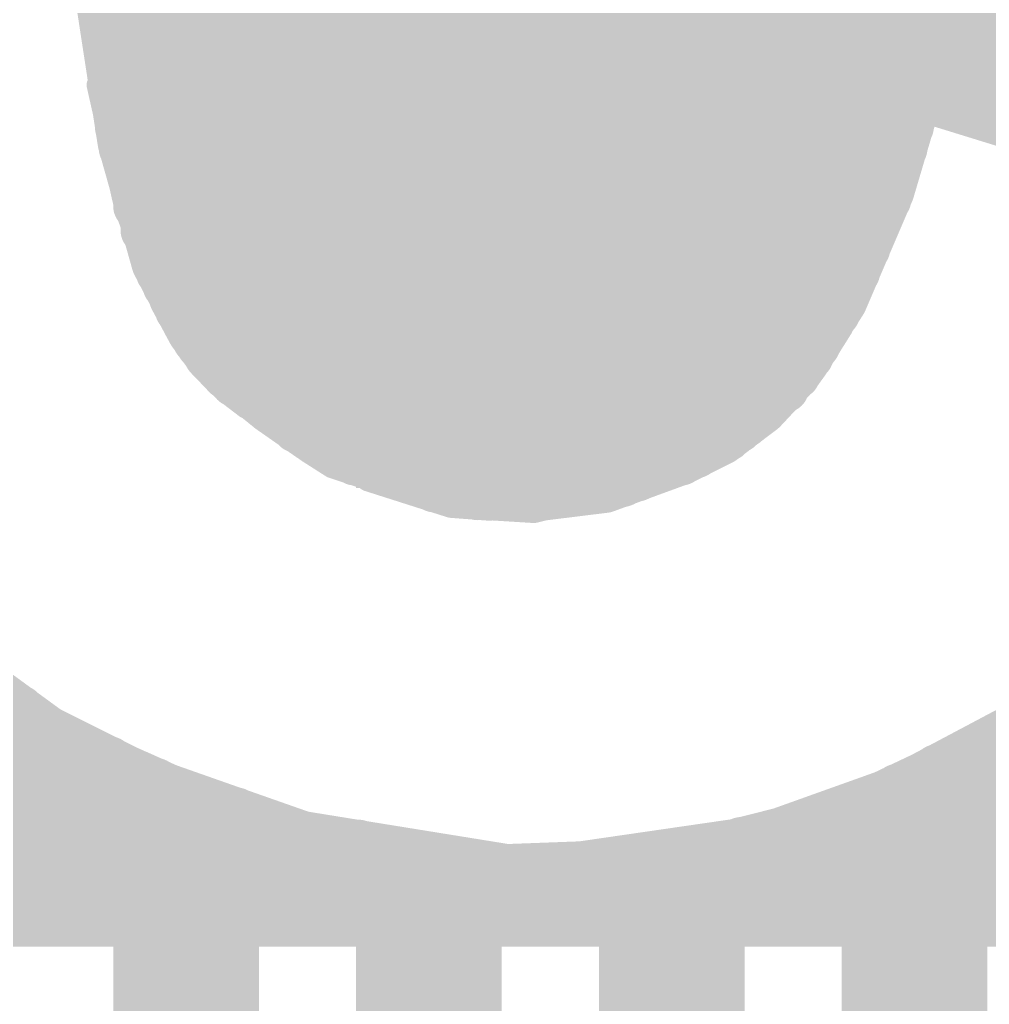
# Model space of a CAD drawing. Header units: millimetres. Extents: x 2260 to 2572, y -21 to 200.
# Drawn here: x 2339.02 to 2340.034, y 67.719 to 68.749 of the extents above; entities that cross this region are included whole.
import ezdxf

# ---------------------------------------------------------------- set-up
doc = ezdxf.new("R2010")
doc.units = ezdxf.units.MM
doc.layers.get('0').update_dxf_attribs({"lineweight": 18})
doc.layers.add('01', color=1, linetype='Continuous', lineweight=18)

# ---------------------------------------------------------------- blocks, each defined once
blk = doc.blocks.new('PAD_R1')
blk.add_lwpolyline([(0.25, 0, 0.5, 0.5, 1), (-0.25, 0, 0.5, 0.5, 1)], format="xyseb", close=True)

msp = doc.modelspace()

# ---------------------------------------------------------------- linework, layer by layer
at = {"layer": '01'}
for points in [[(2339.4228, 68.259, 0.1016, 0.1016, 0), (2339.4228, 69.5341, 0.1016, 0.1016, 0)], [(2339.4736, 68.259, 0.1016, 0.1016, 0), (2339.4736, 69.5341, 0.1016, 0.1016, 0)], [(2339.5117, 68.2376, 0.0254, 0.0254, 0), (2339.5117, 69.5571, 0.0254, 0.0254, 0)], [(2339.6387, 69.5523, 0.0254, 0.0254, 0), (2339.6387, 68.2473, 0.0254, 0.0254, 0)], [(2339.6768, 68.2948, 0.1016, 0.1016, 0), (2339.6768, 69.511, 0.1016, 0.1016, 0)], [(2339.7276, 68.2948, 0.1016, 0.1016, 0), (2339.7276, 69.511, 0.1016, 0.1016, 0)], [(2339.3847, 69.5251, 0.0254, 0.0254, 0), (2339.3847, 68.2683, 0.0254, 0.0254, 0)], [(2339.7657, 68.3012, 0.0254, 0.0254, 0), (2339.7657, 69.5037, 0.0254, 0.0254, 0)], [(2339.2577, 68.3442, 0.0254, 0.0254, 0), (2339.2577, 69.4556, 0.0254, 0.0254, 0)], [(2339.8927, 69.3813, 0.0254, 0.0254, 0), (2339.8927, 68.449, 0.0254, 0.0254, 0)], [(2339.1688, 68.5541, 0.1016, 0.1016, 0), (2339.1688, 69.2481, 0.1016, 0.1016, 0)], [(2339.2196, 68.5541, 0.1016, 0.1016, 0), (2339.2196, 69.2481, 0.1016, 0.1016, 0)], [(2339.9308, 68.6372, 0.1016, 0.1016, 0), (2339.9308, 69.2468, 0.1016, 0.1016, 0)], [(2339.9816, 68.6372, 0.1016, 0.1016, 0), (2339.9816, 69.2468, 0.1016, 0.1016, 0)], [(2339.1307, 69.2457, 0.0254, 0.0254, 0), (2339.1307, 68.5555, 0.0254, 0.0254, 0)], [(2340.0197, 68.6374, 0.0254, 0.0254, 0), (2340.0197, 69.2467, 0.0254, 0.0254, 0)], [(2339.0965, 68.8198, 0.0508, 0.0508, 0), (2339.1239, 68.6411, 0.0508, 0.0508, 0)], [(2339.0838, 68.8188, 0.0254, 0.0254, 0), (2339.1148, 68.6173, 0.0254, 0.0254, 0)], [(2340.6769, 68.7492, 0.0508, 0.0508, 0), (2339.1073, 68.7492, 0.0508, 0.0508, 0)], [(2340.6769, 68.7059, 0.0508, 0.0508, 0), (2339.114, 68.7059, 0.0508, 0.0508, 0)], [(2339.1029, 68.6808, 0.0254, 0.0254, 0), (2339.1315, 68.5538, 0.0254, 0.0254, 0)], [(2340.6896, 68.6808, 0.0254, 0.0254, 0), (2339.1029, 68.6808, 0.0254, 0.0254, 0)], [(2340.6769, 68.6681, 0.0508, 0.0508, 0), (2339.1188, 68.6681, 0.0508, 0.0508, 0)], [(2339.1188, 68.6681, 0.0508, 0.0508, 0), (2339.1245, 68.6428, 0.0508, 0.0508, 0)], [(2340.6769, 68.6681, 0.0508, 0.0508, 0), (2339.1188, 68.6681, 0.0508, 0.0508, 0)], [(2340.6769, 68.6626, 0.0508, 0.0508, 0), (2339.12, 68.6626, 0.0508, 0.0508, 0)], [(2340.6769, 68.6626, 0.0508, 0.0508, 0), (2339.1206, 68.6626, 0.0508, 0.0508, 0)], [(2339.9281, 68.5665, 0.0508, 0.0508, 0), (2339.9604, 68.6685, 0.0508, 0.0508, 0)], [(2339.9306, 68.5697, 0.0508, 0.0508, 0), (2339.96, 68.6691, 0.0508, 0.0508, 0)], [(2339.946, 68.6219, 0.0508, 0.0508, 0), (2339.96, 68.6691, 0.0508, 0.0508, 0)], [(2339.96, 68.6691, 0.0508, 0.0508, 0), (2340.3863, 68.5374, 0.0508, 0.0508, 0)], [(2339.96, 68.6691, 0.0508, 0.0508, 0), (2340.007, 68.6546, 0.0508, 0.0508, 0)], [(2339.9618, 68.6685, 0.0508, 0.0508, 0), (2340.2918, 68.5665, 0.0508, 0.0508, 0)], [(2339.1239, 68.6411, 0.0508, 0.0508, 0), (2339.1272, 68.62, 0.0508, 0.0508, 0)], [(2339.1245, 68.6428, 0.0508, 0.0508, 0), (2339.1416, 68.5665, 0.0508, 0.0508, 0)], [(2339.9374, 68.5538, 0.0254, 0.0254, 0), (2339.9688, 68.6531, 0.0254, 0.0254, 0)], [(2339.9425, 68.5654, 0.0254, 0.0254, 0), (2339.9686, 68.6532, 0.0254, 0.0254, 0)], [(2339.9425, 68.5654, 0.0254, 0.0254, 0), (2339.9686, 68.6532, 0.0254, 0.0254, 0)], [(2339.9686, 68.6532, 0.0254, 0.0254, 0), (2340.3736, 68.528, 0.0254, 0.0254, 0)], [(2339.9686, 68.6532, 0.0254, 0.0254, 0), (2340.0197, 68.6374, 0.0254, 0.0254, 0)], [(2339.9688, 68.6531, 0.0254, 0.0254, 0), (2340.2899, 68.5538, 0.0254, 0.0254, 0)], [(2339.951, 68.6372, 0.0508, 0.0508, 0), (2339.1242, 68.6372, 0.0508, 0.0508, 0)], [(2339.9509, 68.6372, 0.0508, 0.0508, 0), (2339.1253, 68.6372, 0.0508, 0.0508, 0)], [(2339.951, 68.6372, 0.0508, 0.0508, 0), (2339.9054, 68.6372, 0.0508, 0.0508, 0)], [(2339.9054, 68.6372, 0.0508, 0.0508, 0), (2339.9054, 68.561, 0.0508, 0.0508, 0)], [(2339.1272, 68.62, 0.0508, 0.0508, 0), (2339.1419, 68.5679, 0.0508, 0.0508, 0)], [(2339.9306, 68.5697, 0.0508, 0.0508, 0), (2339.946, 68.6219, 0.0508, 0.0508, 0)], [(2339.9443, 68.6146, 0.0508, 0.0508, 0), (2339.1283, 68.6146, 0.0508, 0.0508, 0)], [(2339.9424, 68.6118, 0.0508, 0.0508, 0), (2339.1314, 68.6118, 0.0508, 0.0508, 0)], [(2339.9431, 68.6118, 0.0508, 0.0508, 0), (2339.9054, 68.6118, 0.0508, 0.0508, 0)], [(2339.1148, 68.6173, 0.0254, 0.0254, 0), (2339.1508, 68.4895, 0.0254, 0.0254, 0)], [(2339.9364, 68.5892, 0.0508, 0.0508, 0), (2339.1359, 68.5892, 0.0508, 0.0508, 0)], [(2339.9353, 68.5892, 0.0508, 0.0508, 0), (2339.1365, 68.5892, 0.0508, 0.0508, 0)], [(2339.9355, 68.5864, 0.0508, 0.0508, 0), (2339.1367, 68.5864, 0.0508, 0.0508, 0)], [(2339.9355, 68.5864, 0.0508, 0.0508, 0), (2339.9054, 68.5864, 0.0508, 0.0508, 0)], [(2339.1419, 68.5679, 0.0508, 0.0508, 0), (2339.1626, 68.4942, 0.0508, 0.0508, 0)], [(2339.8985, 68.4948, 0.0508, 0.0508, 0), (2339.9306, 68.5697, 0.0508, 0.0508, 0)], [(2339.905, 68.51, 0.0508, 0.0508, 0), (2339.9306, 68.5697, 0.0508, 0.0508, 0)], [(2339.9281, 68.5665, 0.0508, 0.0508, 0), (2339.1416, 68.5665, 0.0508, 0.0508, 0)], [(2339.1416, 68.5665, 0.0508, 0.0508, 0), (2339.9281, 68.5665, 0.0508, 0.0508, 0)], [(2339.9273, 68.561, 0.0508, 0.0508, 0), (2339.1434, 68.561, 0.0508, 0.0508, 0)], [(2339.9273, 68.561, 0.0508, 0.0508, 0), (2339.9054, 68.561, 0.0508, 0.0508, 0)], [(2339.9054, 68.561, 0.0508, 0.0508, 0), (2339.9054, 68.5099, 0.0508, 0.0508, 0)], [(2339.1434, 68.557, 0.0508, 0.0508, 0), (2339.1811, 68.4575, 0.0508, 0.0508, 0)], [(2339.245, 68.5541, 0.0508, 0.0508, 0), (2339.1434, 68.5541, 0.0508, 0.0508, 0)], [(2339.245, 68.4455, 0.0508, 0.0508, 0), (2339.245, 68.5541, 0.0508, 0.0508, 0)], [(2339.8924, 68.4484, 0.0254, 0.0254, 0), (2339.9425, 68.5654, 0.0254, 0.0254, 0)], [(2339.8927, 68.449, 0.0254, 0.0254, 0), (2339.9425, 68.5654, 0.0254, 0.0254, 0)], [(2339.1307, 68.5555, 0.0254, 0.0254, 0), (2339.1699, 68.4515, 0.0254, 0.0254, 0)], [(2339.1315, 68.5538, 0.0254, 0.0254, 0), (2339.9374, 68.5538, 0.0254, 0.0254, 0)], [(2339.916, 68.5356, 0.0508, 0.0508, 0), (2339.151, 68.5356, 0.0508, 0.0508, 0)], [(2339.245, 68.5287, 0.0508, 0.0508, 0), (2339.1511, 68.5287, 0.0508, 0.0508, 0)], [(2339.916, 68.5356, 0.0508, 0.0508, 0), (2339.9054, 68.5356, 0.0508, 0.0508, 0)], [(2339.9051, 68.5102, 0.0508, 0.0508, 0), (2339.1581, 68.5102, 0.0508, 0.0508, 0)], [(2339.245, 68.4998, 0.0508, 0.0508, 0), (2339.1613, 68.4998, 0.0508, 0.0508, 0)], [(2339.1626, 68.4942, 0.0508, 0.0508, 0), (2339.1835, 68.4541, 0.0508, 0.0508, 0)], [(2339.8812, 68.4544, 0.0508, 0.0508, 0), (2339.8985, 68.4948, 0.0508, 0.0508, 0)], [(2339.1508, 68.4895, 0.0254, 0.0254, 0), (2339.1894, 68.4153, 0.0254, 0.0254, 0)], [(2339.8947, 68.4848, 0.0508, 0.0508, 0), (2339.1671, 68.4848, 0.0508, 0.0508, 0)], [(2339.245, 68.4709, 0.0508, 0.0508, 0), (2339.1742, 68.4709, 0.0508, 0.0508, 0)], [(2339.1811, 68.4575, 0.0508, 0.0508, 0), (2339.2001, 68.4221, 0.0508, 0.0508, 0)], [(2339.1835, 68.4541, 0.0508, 0.0508, 0), (2339.2002, 68.422, 0.0508, 0.0508, 0)], [(2339.8606, 68.4224, 0.0508, 0.0508, 0), (2339.8812, 68.4544, 0.0508, 0.0508, 0)], [(2339.245, 68.4455, 0.0508, 0.0508, 0), (2339.1871, 68.4455, 0.0508, 0.0508, 0)], [(2339.245, 68.4086, 0.0508, 0.0508, 0), (2339.245, 68.4455, 0.0508, 0.0508, 0)], [(2339.1699, 68.4515, 0.0254, 0.0254, 0), (2339.1893, 68.4154, 0.0254, 0.0254, 0)], [(2339.874, 68.4424, 0.0508, 0.0508, 0), (2339.1891, 68.4424, 0.0508, 0.0508, 0)], [(2339.8428, 68.3713, 0.0254, 0.0254, 0), (2339.8924, 68.4484, 0.0254, 0.0254, 0)], [(2339.1831, 68.4268, 0.0254, 0.0254, 0), (2339.1893, 68.4154, 0.0254, 0.0254, 0)], [(2339.8789, 68.4268, 0.0254, 0.0254, 0), (2339.1831, 68.4268, 0.0254, 0.0254, 0)], [(2339.2001, 68.4221, 0.0508, 0.0508, 0), (2339.2203, 68.3942, 0.0508, 0.0508, 0)], [(2339.2002, 68.422, 0.0508, 0.0508, 0), (2339.2203, 68.3942, 0.0508, 0.0508, 0)], [(2339.856, 68.4141, 0.0508, 0.0508, 0), (2339.2054, 68.4141, 0.0508, 0.0508, 0)], [(2339.2056, 68.4145, 0.0508, 0.0508, 0), (2339.2072, 68.4123, 0.0508, 0.0508, 0)], [(2339.8407, 68.3914, 0.0508, 0.0508, 0), (2339.8606, 68.4224, 0.0508, 0.0508, 0)], [(2339.8537, 68.4105, 0.0508, 0.0508, 0), (2339.8562, 68.4145, 0.0508, 0.0508, 0)], [(2339.8646, 68.404, 0.0254, 0.0254, 0), (2339.8789, 68.4268, 0.0254, 0.0254, 0)], [(2339.1893, 68.4154, 0.0254, 0.0254, 0), (2339.2106, 68.3859, 0.0254, 0.0254, 0)], [(2339.1893, 68.4154, 0.0254, 0.0254, 0), (2339.2106, 68.3859, 0.0254, 0.0254, 0)], [(2339.1894, 68.4153, 0.0254, 0.0254, 0), (2339.2106, 68.3859, 0.0254, 0.0254, 0)], [(2339.2072, 68.4123, 0.0508, 0.0508, 0), (2339.2203, 68.3942, 0.0508, 0.0508, 0)], [(2339.8522, 68.4086, 0.0508, 0.0508, 0), (2339.2094, 68.4086, 0.0508, 0.0508, 0)], [(2339.245, 68.4086, 0.0508, 0.0508, 0), (2339.2094, 68.4086, 0.0508, 0.0508, 0)], [(2339.8531, 68.4086, 0.0508, 0.0508, 0), (2339.2094, 68.4086, 0.0508, 0.0508, 0)], [(2339.245, 68.3776, 0.0508, 0.0508, 0), (2339.245, 68.4086, 0.0508, 0.0508, 0)], [(2339.8421, 68.392, 0.0508, 0.0508, 0), (2339.8537, 68.4105, 0.0508, 0.0508, 0)], [(2339.8462, 68.3975, 0.0508, 0.0508, 0), (2339.2174, 68.3975, 0.0508, 0.0508, 0)], [(2339.2203, 68.3942, 0.0508, 0.0508, 0), (2339.2324, 68.382, 0.0508, 0.0508, 0)], [(2339.2203, 68.3942, 0.0508, 0.0508, 0), (2339.2431, 68.3714, 0.0508, 0.0508, 0)], [(2339.2203, 68.3942, 0.0508, 0.0508, 0), (2339.2325, 68.3819, 0.0508, 0.0508, 0)], [(2339.2324, 68.3821, 0.0508, 0.0508, 0), (2339.2826, 68.3416, 0.0508, 0.0508, 0)], [(2339.2325, 68.3819, 0.0508, 0.0508, 0), (2339.2821, 68.3416, 0.0508, 0.0508, 0)], [(2339.8052, 68.3311, 0.0254, 0.0254, 0), (2339.8645, 68.4038, 0.0254, 0.0254, 0)], [(2339.8327, 68.3789, 0.0508, 0.0508, 0), (2339.8421, 68.392, 0.0508, 0.0508, 0)], [(2339.8328, 68.3791, 0.0508, 0.0508, 0), (2339.8407, 68.3914, 0.0508, 0.0508, 0)], [(2339.8645, 68.4038, 0.0254, 0.0254, 0), (2339.8646, 68.404, 0.0254, 0.0254, 0)], [(2339.2106, 68.3859, 0.0254, 0.0254, 0), (2339.2238, 68.3727, 0.0254, 0.0254, 0)], [(2339.2106, 68.3859, 0.0254, 0.0254, 0), (2339.2347, 68.3618, 0.0254, 0.0254, 0)], [(2339.2106, 68.3859, 0.0254, 0.0254, 0), (2339.2238, 68.3727, 0.0254, 0.0254, 0)], [(2339.245, 68.3776, 0.0508, 0.0508, 0), (2339.2362, 68.3776, 0.0508, 0.0508, 0)], [(2339.8322, 68.3776, 0.0508, 0.0508, 0), (2339.2368, 68.3776, 0.0508, 0.0508, 0)], [(2339.8319, 68.3776, 0.0508, 0.0508, 0), (2339.2369, 68.3776, 0.0508, 0.0508, 0)], [(2339.245, 68.3694, 0.0508, 0.0508, 0), (2339.245, 68.3776, 0.0508, 0.0508, 0)], [(2339.7962, 68.3402, 0.0508, 0.0508, 0), (2339.8328, 68.3791, 0.0508, 0.0508, 0)], [(2339.7972, 68.3409, 0.0508, 0.0508, 0), (2339.8327, 68.3789, 0.0508, 0.0508, 0)], [(2339.2431, 68.3714, 0.0508, 0.0508, 0), (2339.245, 68.3699, 0.0508, 0.0508, 0)], [(2339.8203, 68.3634, 0.0508, 0.0508, 0), (2339.2536, 68.3634, 0.0508, 0.0508, 0)], [(2339.8186, 68.3634, 0.0508, 0.0508, 0), (2339.254, 68.3634, 0.0508, 0.0508, 0)], [(2339.2238, 68.3727, 0.0254, 0.0254, 0), (2339.3475, 68.282, 0.0254, 0.0254, 0)], [(2339.2238, 68.3727, 0.0254, 0.0254, 0), (2339.32, 68.2998, 0.0254, 0.0254, 0)], [(2339.7861, 68.3164, 0.0254, 0.0254, 0), (2339.8428, 68.3713, 0.0254, 0.0254, 0)], [(2339.2347, 68.3618, 0.0254, 0.0254, 0), (2339.2577, 68.3442, 0.0254, 0.0254, 0)], [(2339.2821, 68.3416, 0.0508, 0.0508, 0), (2339.3243, 68.3121, 0.0508, 0.0508, 0)], [(2339.2827, 68.3416, 0.0508, 0.0508, 0), (2339.3297, 68.3084, 0.0508, 0.0508, 0)], [(2339.7592, 68.3122, 0.0508, 0.0508, 0), (2339.7972, 68.3409, 0.0508, 0.0508, 0)], [(2339.7548, 68.3089, 0.0508, 0.0508, 0), (2339.7962, 68.3402, 0.0508, 0.0508, 0)], [(2339.7718, 68.3213, 0.0508, 0.0508, 0), (2339.3099, 68.3213, 0.0508, 0.0508, 0)], [(2339.7718, 68.3213, 0.0508, 0.0508, 0), (2339.3101, 68.3213, 0.0508, 0.0508, 0)], [(2339.3237, 68.3125, 0.0508, 0.0508, 0), (2339.7603, 68.3125, 0.0508, 0.0508, 0)], [(2339.7639, 68.2998, 0.0254, 0.0254, 0), (2339.8052, 68.3311, 0.0254, 0.0254, 0)], [(2339.3297, 68.3084, 0.0508, 0.0508, 0), (2339.3529, 68.2936, 0.0508, 0.0508, 0)], [(2339.713, 68.288, 0.0508, 0.0508, 0), (2339.7534, 68.3082, 0.0508, 0.0508, 0)], [(2339.7234, 68.2932, 0.0508, 0.0508, 0), (2339.7548, 68.3089, 0.0508, 0.0508, 0)], [(2339.7181, 68.2763, 0.0254, 0.0254, 0), (2339.7861, 68.3164, 0.0254, 0.0254, 0)], [(2339.3529, 68.2936, 0.0508, 0.0508, 0), (2339.3676, 68.2887, 0.0508, 0.0508, 0)], [(2339.7276, 68.2948, 0.0508, 0.0508, 0), (2339.6514, 68.2948, 0.0508, 0.0508, 0)], [(2339.6514, 68.2948, 0.0508, 0.0508, 0), (2339.6514, 68.2872, 0.0508, 0.0508, 0)], [(2339.713, 68.288, 0.0508, 0.0508, 0), (2339.7234, 68.2932, 0.0508, 0.0508, 0)], [(2339.32, 68.2998, 0.0254, 0.0254, 0), (2339.7639, 68.2998, 0.0254, 0.0254, 0)], [(2339.3676, 68.2887, 0.0508, 0.0508, 0), (2339.4604, 68.2577, 0.0508, 0.0508, 0)], [(2339.7121, 68.2872, 0.0508, 0.0508, 0), (2339.3708, 68.2872, 0.0508, 0.0508, 0)], [(2339.6323, 68.2585, 0.0508, 0.0508, 0), (2339.713, 68.288, 0.0508, 0.0508, 0)], [(2339.651, 68.2653, 0.0508, 0.0508, 0), (2339.713, 68.288, 0.0508, 0.0508, 0)], [(2339.7121, 68.2872, 0.0508, 0.0508, 0), (2339.6514, 68.2872, 0.0508, 0.0508, 0)], [(2339.6514, 68.2872, 0.0508, 0.0508, 0), (2339.6514, 68.265, 0.0508, 0.0508, 0)], [(2339.7181, 68.2763, 0.0254, 0.0254, 0), (2339.7616, 68.2981, 0.0254, 0.0254, 0)], [(2339.7616, 68.2981, 0.0254, 0.0254, 0), (2339.7657, 68.3012, 0.0254, 0.0254, 0)], [(2339.3475, 68.282, 0.0254, 0.0254, 0), (2339.4715, 68.2406, 0.0254, 0.0254, 0)], [(2339.3974, 68.2776, 0.0508, 0.0508, 0), (2339.474, 68.2532, 0.0508, 0.0508, 0)], [(2339.6662, 68.2705, 0.0508, 0.0508, 0), (2339.421, 68.2705, 0.0508, 0.0508, 0)], [(2339.6502, 68.2646, 0.0508, 0.0508, 0), (2339.4385, 68.2646, 0.0508, 0.0508, 0)], [(2339.499, 68.259, 0.0508, 0.0508, 0), (2339.4542, 68.259, 0.0508, 0.0508, 0)], [(2339.499, 68.2509, 0.0508, 0.0508, 0), (2339.499, 68.259, 0.0508, 0.0508, 0)], [(2339.5901, 68.2533, 0.0508, 0.0508, 0), (2339.6323, 68.2585, 0.0508, 0.0508, 0)], [(2339.6353, 68.2461, 0.0254, 0.0254, 0), (2339.7181, 68.2763, 0.0254, 0.0254, 0)], [(2339.6387, 68.2473, 0.0254, 0.0254, 0), (2339.7181, 68.2763, 0.0254, 0.0254, 0)], [(2339.3847, 68.2683, 0.0254, 0.0254, 0), (2339.4715, 68.2406, 0.0254, 0.0254, 0)], [(2339.4604, 68.2577, 0.0508, 0.0508, 0), (2339.474, 68.2532, 0.0508, 0.0508, 0)], [(2339.474, 68.2532, 0.0508, 0.0508, 0), (2339.5158, 68.2506, 0.0508, 0.0508, 0)], [(2339.474, 68.2532, 0.0508, 0.0508, 0), (2339.499, 68.2513, 0.0508, 0.0508, 0)], [(2339.5158, 68.2506, 0.0508, 0.0508, 0), (2339.557, 68.248, 0.0508, 0.0508, 0)], [(2339.557, 68.248, 0.0508, 0.0508, 0), (2339.5661, 68.2503, 0.0508, 0.0508, 0)], [(2339.5661, 68.2503, 0.0508, 0.0508, 0), (2339.5901, 68.2533, 0.0508, 0.0508, 0)], [(2339.4715, 68.2406, 0.0254, 0.0254, 0), (2339.5581, 68.2352, 0.0254, 0.0254, 0)], [(2339.4715, 68.2406, 0.0254, 0.0254, 0), (2339.5117, 68.2376, 0.0254, 0.0254, 0)], [(2339.5684, 68.2378, 0.0254, 0.0254, 0), (2339.6353, 68.2461, 0.0254, 0.0254, 0)], [(2339.5581, 68.2352, 0.0254, 0.0254, 0), (2339.5684, 68.2378, 0.0254, 0.0254, 0)], [(2339.0494, 68.0059, 0.0508, 0.0508, 0), (2338.9417, 68.0845, 0.0508, 0.0508, 0)], [(2339.0561, 68.0167, 0.0254, 0.0254, 0), (2338.95, 68.0942, 0.0254, 0.0254, 0)], [(2339.0159, 68.0458, 0.0254, 0.0254, 0), (2338.95, 68.0942, 0.0254, 0.0254, 0)], [(2338.463, 68.0458, 0.0254, 0.0254, 0), (2339.0159, 68.0458, 0.0254, 0.0254, 0)], [(2339.0203, 68.0276, 0.0508, 0.0508, 0), (2338.4757, 68.0276, 0.0508, 0.0508, 0)], [(2340.0788, 68.0179, 0.0508, 0.0508, 0), (2339.9381, 67.9432, 0.0508, 0.0508, 0)], [(2340.0717, 68.0285, 0.0254, 0.0254, 0), (2339.9321, 67.9544, 0.0254, 0.0254, 0)], [(2339.0567, 68.0022, 0.0508, 0.0508, 0), (2338.4757, 68.0022, 0.0508, 0.0508, 0)], [(2339.16, 67.9506, 0.0508, 0.0508, 0), (2339.0494, 68.0059, 0.0508, 0.0508, 0)], [(2339.1649, 67.9623, 0.0254, 0.0254, 0), (2339.0561, 68.0167, 0.0254, 0.0254, 0)], [(2339.0623, 67.9994, 0.0508, 0.0508, 0), (2338.4757, 67.9994, 0.0508, 0.0508, 0)], [(2340.6769, 67.9911, 0.0508, 0.0508, 0), (2340.0282, 67.9911, 0.0508, 0.0508, 0)], [(2340.0197, 67.9975, 0.0254, 0.0254, 0), (2339.8927, 67.9372, 0.0254, 0.0254, 0)], [(2340.0197, 65.7287, 0.0254, 0.0254, 0), (2340.0197, 67.9975, 0.0254, 0.0254, 0)], [(2339.114, 67.974, 0.0508, 0.0508, 0), (2338.4757, 67.974, 0.0508, 0.0508, 0)], [(2340.007, 67.9774, 0.0508, 0.0508, 0), (2339.9054, 67.9292, 0.0508, 0.0508, 0)], [(2339.9308, 65.7287, 0.1016, 0.1016, 0), (2339.9308, 67.9452, 0.1016, 0.1016, 0)], [(2339.9816, 65.7287, 0.1016, 0.1016, 0), (2339.9816, 67.9452, 0.1016, 0.1016, 0)], [(2340.007, 67.9706, 0.0508, 0.0508, 0), (2339.9927, 67.9706, 0.0508, 0.0508, 0)], [(2340.007, 67.9452, 0.0508, 0.0508, 0), (2340.007, 67.9774, 0.0508, 0.0508, 0)], [(2339.1307, 67.979, 0.0254, 0.0254, 0), (2339.1307, 65.7287, 0.0254, 0.0254, 0)], [(2339.2189, 67.9396, 0.0254, 0.0254, 0), (2339.1307, 67.979, 0.0254, 0.0254, 0)], [(2339.1688, 65.7287, 0.1016, 0.1016, 0), (2339.1688, 67.9357, 0.1016, 0.1016, 0)], [(2339.2196, 65.7287, 0.1016, 0.1016, 0), (2339.2196, 67.9357, 0.1016, 0.1016, 0)], [(2340.6769, 67.9657, 0.0508, 0.0508, 0), (2339.9796, 67.9657, 0.0508, 0.0508, 0)], [(2339.2142, 67.9277, 0.0508, 0.0508, 0), (2339.1434, 67.9595, 0.0508, 0.0508, 0)], [(2339.1434, 67.9595, 0.0508, 0.0508, 0), (2339.1434, 67.9514, 0.0508, 0.0508, 0)], [(2339.1623, 67.9514, 0.0508, 0.0508, 0), (2339.1434, 67.9514, 0.0508, 0.0508, 0)], [(2339.1434, 67.9514, 0.0508, 0.0508, 0), (2339.1434, 67.9357, 0.0508, 0.0508, 0)], [(2339.316, 67.8957, 0.0508, 0.0508, 0), (2339.16, 67.9506, 0.0508, 0.0508, 0)], [(2339.3191, 67.9081, 0.0254, 0.0254, 0), (2339.1649, 67.9623, 0.0254, 0.0254, 0)], [(2339.1655, 67.9486, 0.0508, 0.0508, 0), (2338.4757, 67.9486, 0.0508, 0.0508, 0)], [(2339.1735, 67.9458, 0.0508, 0.0508, 0), (2338.4757, 67.9458, 0.0508, 0.0508, 0)], [(2339.9381, 67.9431, 0.0508, 0.0508, 0), (2339.8134, 67.8985, 0.0508, 0.0508, 0)], [(2339.9321, 67.9544, 0.0254, 0.0254, 0), (2339.8106, 67.9109, 0.0254, 0.0254, 0)], [(2340.007, 67.9452, 0.0508, 0.0508, 0), (2339.9383, 67.9452, 0.0508, 0.0508, 0)], [(2339.1974, 67.9357, 0.0508, 0.0508, 0), (2339.1434, 67.9357, 0.0508, 0.0508, 0)], [(2339.2469, 67.9204, 0.0508, 0.0508, 0), (2338.4757, 67.9204, 0.0508, 0.0508, 0)], [(2339.245, 67.9174, 0.0508, 0.0508, 0), (2339.2142, 67.9277, 0.0508, 0.0508, 0)], [(2339.2577, 67.9266, 0.0254, 0.0254, 0), (2339.2189, 67.9396, 0.0254, 0.0254, 0)], [(2340.6769, 67.9204, 0.0508, 0.0508, 0), (2339.8862, 67.9204, 0.0508, 0.0508, 0)], [(2340.6769, 67.9232, 0.0508, 0.0508, 0), (2339.8933, 67.9232, 0.0508, 0.0508, 0)], [(2339.8927, 67.9372, 0.0254, 0.0254, 0), (2339.8927, 65.7287, 0.0254, 0.0254, 0)], [(2339.2577, 65.7287, 0.0254, 0.0254, 0), (2339.2577, 67.9266, 0.0254, 0.0254, 0)], [(2339.4228, 65.7287, 0.1016, 0.1016, 0), (2339.4228, 67.8876, 0.1016, 0.1016, 0)], [(2339.4736, 65.7287, 0.1016, 0.1016, 0), (2339.4736, 67.8876, 0.1016, 0.1016, 0)], [(2339.6768, 65.7287, 0.1016, 0.1016, 0), (2339.6768, 67.8904, 0.1016, 0.1016, 0)], [(2339.7276, 65.7287, 0.1016, 0.1016, 0), (2339.7276, 67.8904, 0.1016, 0.1016, 0)], [(2340.6787, 67.9121, 0.0508, 0.0508, 0), (2339.8623, 67.9121, 0.0508, 0.0508, 0)], [(2339.2823, 67.9188, 0.0254, 0.0254, 0), (2338.463, 67.9188, 0.0254, 0.0254, 0)], [(2339.2805, 67.9061, 0.0508, 0.0508, 0), (2338.4757, 67.9061, 0.0508, 0.0508, 0)], [(2339.3167, 67.8956, 0.0508, 0.0508, 0), (2339.2805, 67.9061, 0.0508, 0.0508, 0)], [(2339.3195, 67.908, 0.0254, 0.0254, 0), (2339.2823, 67.9188, 0.0254, 0.0254, 0)], [(2339.8106, 67.9109, 0.0254, 0.0254, 0), (2339.7657, 67.8998, 0.0254, 0.0254, 0)], [(2339.8408, 67.9188, 0.0254, 0.0254, 0), (2339.7658, 67.8998, 0.0254, 0.0254, 0)], [(2339.8424, 67.9061, 0.0508, 0.0508, 0), (2339.8017, 67.8958, 0.0508, 0.0508, 0)], [(2339.8134, 67.8985, 0.0508, 0.0508, 0), (2339.8025, 67.8958, 0.0508, 0.0508, 0)], [(2340.6769, 67.9061, 0.0508, 0.0508, 0), (2339.8424, 67.9061, 0.0508, 0.0508, 0)], [(2340.6896, 67.9188, 0.0254, 0.0254, 0), (2339.8408, 67.9188, 0.0254, 0.0254, 0)], [(2339.5295, 67.8612, 0.0508, 0.0508, 0), (2339.316, 67.8957, 0.0508, 0.0508, 0)], [(2339.5295, 67.8612, 0.0508, 0.0508, 0), (2339.3167, 67.8956, 0.0508, 0.0508, 0)], [(2339.5303, 67.8739, 0.0254, 0.0254, 0), (2339.3191, 67.9081, 0.0254, 0.0254, 0)], [(2339.5303, 67.8739, 0.0254, 0.0254, 0), (2339.3195, 67.908, 0.0254, 0.0254, 0)], [(2339.7691, 67.8875, 0.0508, 0.0508, 0), (2339.6079, 67.8641, 0.0508, 0.0508, 0)], [(2339.769, 67.8875, 0.0508, 0.0508, 0), (2339.6079, 67.8641, 0.0508, 0.0508, 0)], [(2339.8025, 67.8958, 0.0508, 0.0508, 0), (2339.769, 67.8875, 0.0508, 0.0508, 0)], [(2339.8017, 67.8958, 0.0508, 0.0508, 0), (2339.7691, 67.8875, 0.0508, 0.0508, 0)], [(2350.5122, 67.8895, 0.0508, 0.0508, 0), (2339.775, 67.8895, 0.0508, 0.0508, 0)], [(2342.3982, 67.8895, 0.0508, 0.0508, 0), (2339.7752, 67.8895, 0.0508, 0.0508, 0)], [(2339.3745, 67.8867, 0.0508, 0.0508, 0), (2325.3859, 67.8867, 0.0508, 0.0508, 0)], [(2339.3745, 67.8867, 0.0508, 0.0508, 0), (2336.9317, 67.8867, 0.0508, 0.0508, 0)], [(2339.3847, 67.8934, 0.0254, 0.0254, 0), (2339.3847, 65.7287, 0.0254, 0.0254, 0)], [(2339.4107, 67.8881, 0.0254, 0.0254, 0), (2339.3847, 67.8934, 0.0254, 0.0254, 0)], [(2339.4087, 67.8755, 0.0508, 0.0508, 0), (2339.3974, 67.8778, 0.0508, 0.0508, 0)], [(2339.7658, 67.8998, 0.0254, 0.0254, 0), (2339.6076, 67.8768, 0.0254, 0.0254, 0)], [(2339.7657, 67.8998, 0.0254, 0.0254, 0), (2339.6076, 67.8768, 0.0254, 0.0254, 0)], [(2339.7657, 67.8989, 0.0254, 0.0254, 0), (2339.6387, 67.8782, 0.0254, 0.0254, 0)], [(2339.753, 67.8823, 0.0508, 0.0508, 0), (2339.6514, 67.8662, 0.0508, 0.0508, 0)], [(2350.5146, 67.8867, 0.0508, 0.0508, 0), (2339.7645, 67.8867, 0.0508, 0.0508, 0)], [(2342.3982, 67.8867, 0.0508, 0.0508, 0), (2339.7645, 67.8867, 0.0508, 0.0508, 0)], [(2339.7657, 65.7287, 0.0254, 0.0254, 0), (2339.7657, 67.8989, 0.0254, 0.0254, 0)], [(2339.499, 67.865, 0.0508, 0.0508, 0), (2339.4087, 67.8755, 0.0508, 0.0508, 0)], [(2339.5117, 67.8763, 0.0254, 0.0254, 0), (2339.4107, 67.8881, 0.0254, 0.0254, 0)], [(2342.4236, 67.8613, 0.0508, 0.0508, 0), (2336.9063, 67.8613, 0.0508, 0.0508, 0)], [(2339.5117, 65.7287, 0.0254, 0.0254, 0), (2339.5117, 67.8763, 0.0254, 0.0254, 0)], [(2339.6079, 67.8641, 0.0508, 0.0508, 0), (2339.5295, 67.8612, 0.0508, 0.0508, 0)], [(2339.6079, 67.8641, 0.0508, 0.0508, 0), (2339.5295, 67.8612, 0.0508, 0.0508, 0)], [(2339.6076, 67.8768, 0.0254, 0.0254, 0), (2339.5303, 67.8739, 0.0254, 0.0254, 0)], [(2339.6076, 67.8768, 0.0254, 0.0254, 0), (2339.5303, 67.8739, 0.0254, 0.0254, 0)], [(2339.6387, 67.8782, 0.0254, 0.0254, 0), (2339.6387, 65.7287, 0.0254, 0.0254, 0)], [(2350.5249, 67.8553, 0.0508, 0.0508, 0), (2325.3756, 67.8553, 0.0508, 0.0508, 0)], [(2350.5181, 67.8299, 0.0508, 0.0508, 0), (2325.3824, 67.8299, 0.0508, 0.0508, 0)], [(2342.4236, 67.8289, 0.0508, 0.0508, 0), (2336.9063, 67.8289, 0.0508, 0.0508, 0)], [(2350.4741, 67.8045, 0.0508, 0.0508, 0), (2325.4264, 67.8045, 0.0508, 0.0508, 0)], [(2325.4264, 67.8045, 0.0508, 0.0508, 0), (2350.4741, 67.8045, 0.0508, 0.0508, 0)], [(2336.919, 67.8162, 0.0254, 0.0254, 0), (2342.4109, 67.8162, 0.0254, 0.0254, 0)], [(2325.4264, 67.7918, 0.0254, 0.0254, 0), (2350.4741, 67.7918, 0.0254, 0.0254, 0)]]:
    msp.add_lwpolyline(points, format="xyseb", dxfattribs=at)

# ---------------------------------------------------------------- block references
for p, xscale, yscale in [((2339.1073, 68.7492), -0.0508, 0.0508), ((2339.114, 68.7059), -0.0508, 0.0508), ((2339.1029, 68.6808), -0.0254, 0.0254), ((2339.1029, 68.6808), -0.0254, 0.0254), ((2339.1188, 68.6681), -0.0508, 0.0508), ((2339.1188, 68.6681), -0.0508, 0.0508), ((2339.1188, 68.6681), -0.0508, 0.0508), ((2339.12, 68.6626), -0.0508, 0.0508), ((2339.1206, 68.6626), -0.0508, 0.0508), ((2339.96, 68.6691), -0.0508, 0.0508), ((2339.96, 68.6691), -0.0508, 0.0508), ((2339.96, 68.6691), -0.0508, 0.0508), ((2339.96, 68.6691), -0.0508, 0.0508), ((2339.9604, 68.6685), -0.0508, 0.0508), ((2339.9618, 68.6685), -0.0508, 0.0508), ((2340.007, 68.6546), -0.0508, 0.0508), ((2339.1239, 68.6411), -0.0508, 0.0508), ((2339.1239, 68.6411), -0.0508, 0.0508), ((2339.1245, 68.6428), -0.0508, 0.0508), ((2339.1245, 68.6428), -0.0508, 0.0508), ((2339.9686, 68.6532), -0.0254, 0.0254), ((2339.9686, 68.6532), -0.0254, 0.0254), ((2339.9686, 68.6532), -0.0254, 0.0254), ((2339.9686, 68.6532), -0.0254, 0.0254), ((2339.9688, 68.6531), -0.0254, 0.0254), ((2339.9688, 68.6531), -0.0254, 0.0254), ((2339.1242, 68.6372), -0.0508, 0.0508), ((2339.1253, 68.6372), -0.0508, 0.0508), ((2339.9054, 68.6372), -0.0508, 0.0508), ((2339.9054, 68.6372), -0.0508, 0.0508), ((2339.9509, 68.6372), -0.0508, 0.0508), ((2339.951, 68.6372), -0.0508, 0.0508), ((2339.951, 68.6372), -0.0508, 0.0508), ((2339.1272, 68.62), -0.0508, 0.0508), ((2339.1272, 68.62), -0.0508, 0.0508), ((2339.946, 68.6219), -0.0508, 0.0508), ((2339.946, 68.6219), -0.0508, 0.0508), ((2340.0197, 68.6374), -0.0254, 0.0254), ((2340.0197, 68.6374), -0.0254, 0.0254), ((2339.1283, 68.6146), -0.0508, 0.0508), ((2339.1314, 68.6118), -0.0508, 0.0508), ((2339.9054, 68.6118), -0.0508, 0.0508), ((2339.9424, 68.6118), -0.0508, 0.0508), ((2339.9431, 68.6118), -0.0508, 0.0508), ((2339.9443, 68.6146), -0.0508, 0.0508), ((2339.1148, 68.6173), -0.0254, 0.0254), ((2339.1148, 68.6173), -0.0254, 0.0254), ((2339.1359, 68.5892), -0.0508, 0.0508), ((2339.1365, 68.5892), -0.0508, 0.0508), ((2339.9353, 68.5892), -0.0508, 0.0508), ((2339.9364, 68.5892), -0.0508, 0.0508), ((2339.1367, 68.5864), -0.0508, 0.0508), ((2339.9054, 68.5864), -0.0508, 0.0508), ((2339.9355, 68.5864), -0.0508, 0.0508), ((2339.9355, 68.5864), -0.0508, 0.0508), ((2339.1419, 68.5679), -0.0508, 0.0508), ((2339.1419, 68.5679), -0.0508, 0.0508), ((2339.9306, 68.5697), -0.0508, 0.0508), ((2339.9306, 68.5697), -0.0508, 0.0508), ((2339.9306, 68.5697), -0.0508, 0.0508), ((2339.9306, 68.5697), -0.0508, 0.0508), ((2339.1416, 68.5665), -0.0508, 0.0508), ((2339.1416, 68.5665), -0.0508, 0.0508), ((2339.1416, 68.5665), -0.0508, 0.0508), ((2339.1434, 68.561), -0.0508, 0.0508), ((2339.9054, 68.561), -0.0508, 0.0508), ((2339.9054, 68.561), -0.0508, 0.0508), ((2339.9054, 68.561), -0.0508, 0.0508), ((2339.9273, 68.561), -0.0508, 0.0508), ((2339.9273, 68.561), -0.0508, 0.0508), ((2339.9281, 68.5665), -0.0508, 0.0508), ((2339.9281, 68.5665), -0.0508, 0.0508), ((2339.9281, 68.5665), -0.0508, 0.0508), ((2339.1434, 68.557), -0.0508, 0.0508), ((2339.1434, 68.5541), -0.0508, 0.0508), ((2339.245, 68.5541), -0.0508, 0.0508), ((2339.245, 68.5541), -0.0508, 0.0508), ((2339.9425, 68.5654), -0.0254, 0.0254), ((2339.9425, 68.5654), -0.0254, 0.0254), ((2339.9425, 68.5654), -0.0254, 0.0254), ((2339.9425, 68.5654), -0.0254, 0.0254), ((2339.1307, 68.5555), -0.0254, 0.0254), ((2339.1307, 68.5555), -0.0254, 0.0254), ((2339.1315, 68.5538), -0.0254, 0.0254), ((2339.1315, 68.5538), -0.0254, 0.0254), ((2339.9374, 68.5538), -0.0254, 0.0254), ((2339.9374, 68.5538), -0.0254, 0.0254), ((2339.151, 68.5356), -0.0508, 0.0508), ((2339.1511, 68.5287), -0.0508, 0.0508), ((2339.245, 68.5287), -0.0508, 0.0508), ((2339.9054, 68.5356), -0.0508, 0.0508), ((2339.916, 68.5356), -0.0508, 0.0508), ((2339.916, 68.5356), -0.0508, 0.0508), ((2339.1581, 68.5102), -0.0508, 0.0508), ((2339.905, 68.51), -0.0508, 0.0508), ((2339.9051, 68.5102), -0.0508, 0.0508), ((2339.9054, 68.5099), -0.0508, 0.0508), ((2339.1613, 68.4998), -0.0508, 0.0508), ((2339.245, 68.4998), -0.0508, 0.0508), ((2339.1626, 68.4942), -0.0508, 0.0508), ((2339.1626, 68.4942), -0.0508, 0.0508), ((2339.8985, 68.4948), -0.0508, 0.0508), ((2339.8985, 68.4948), -0.0508, 0.0508), ((2339.1508, 68.4895), -0.0254, 0.0254), ((2339.1508, 68.4895), -0.0254, 0.0254), ((2339.1671, 68.4848), -0.0508, 0.0508), ((2339.8947, 68.4848), -0.0508, 0.0508), ((2339.1742, 68.4709), -0.0508, 0.0508), ((2339.245, 68.4709), -0.0508, 0.0508), ((2339.1811, 68.4575), -0.0508, 0.0508), ((2339.1811, 68.4575), -0.0508, 0.0508), ((2339.1835, 68.4541), -0.0508, 0.0508), ((2339.1835, 68.4541), -0.0508, 0.0508), ((2339.8812, 68.4544), -0.0508, 0.0508), ((2339.8812, 68.4544), -0.0508, 0.0508), ((2339.1871, 68.4455), -0.0508, 0.0508), ((2339.245, 68.4455), -0.0508, 0.0508), ((2339.245, 68.4455), -0.0508, 0.0508), ((2339.245, 68.4455), -0.0508, 0.0508), ((2339.1699, 68.4515), -0.0254, 0.0254), ((2339.1699, 68.4515), -0.0254, 0.0254), ((2339.1891, 68.4424), -0.0508, 0.0508), ((2339.874, 68.4424), -0.0508, 0.0508), ((2339.8924, 68.4484), -0.0254, 0.0254), ((2339.8924, 68.4484), -0.0254, 0.0254), ((2339.8927, 68.449), -0.0254, 0.0254), ((2339.8927, 68.449), -0.0254, 0.0254), ((2339.1831, 68.4268), -0.0254, 0.0254), ((2339.1831, 68.4268), -0.0254, 0.0254), ((2339.2001, 68.4221), -0.0508, 0.0508), ((2339.2001, 68.4221), -0.0508, 0.0508), ((2339.2002, 68.422), -0.0508, 0.0508), ((2339.2002, 68.422), -0.0508, 0.0508), ((2339.2054, 68.4141), -0.0508, 0.0508), ((2339.2056, 68.4145), -0.0508, 0.0508), ((2339.856, 68.4141), -0.0508, 0.0508), ((2339.8562, 68.4145), -0.0508, 0.0508), ((2339.8606, 68.4224), -0.0508, 0.0508), ((2339.8606, 68.4224), -0.0508, 0.0508), ((2339.8789, 68.4268), -0.0254, 0.0254), ((2339.8789, 68.4268), -0.0254, 0.0254), ((2339.1893, 68.4154), -0.0254, 0.0254), ((2339.1893, 68.4154), -0.0254, 0.0254), ((2339.1893, 68.4154), -0.0254, 0.0254), ((2339.1893, 68.4154), -0.0254, 0.0254), ((2339.1894, 68.4153), -0.0254, 0.0254), ((2339.1894, 68.4153), -0.0254, 0.0254), ((2339.2072, 68.4123), -0.0508, 0.0508), ((2339.2072, 68.4123), -0.0508, 0.0508), ((2339.2094, 68.4086), -0.0508, 0.0508), ((2339.2094, 68.4086), -0.0508, 0.0508), ((2339.2094, 68.4086), -0.0508, 0.0508), ((2339.245, 68.4086), -0.0508, 0.0508), ((2339.245, 68.4086), -0.0508, 0.0508), ((2339.245, 68.4086), -0.0508, 0.0508), ((2339.8522, 68.4086), -0.0508, 0.0508), ((2339.8531, 68.4086), -0.0508, 0.0508), ((2339.8537, 68.4105), -0.0508, 0.0508), ((2339.8537, 68.4105), -0.0508, 0.0508), ((2339.2174, 68.3975), -0.0508, 0.0508), ((2339.2203, 68.3942), -0.0508, 0.0508), ((2339.2203, 68.3942), -0.0508, 0.0508), ((2339.2203, 68.3942), -0.0508, 0.0508), ((2339.2203, 68.3942), -0.0508, 0.0508), ((2339.2203, 68.3942), -0.0508, 0.0508), ((2339.2203, 68.3942), -0.0508, 0.0508), ((2339.8462, 68.3975), -0.0508, 0.0508), ((2339.2324, 68.3821), -0.0508, 0.0508), ((2339.2324, 68.382), -0.0508, 0.0508), ((2339.2325, 68.3819), -0.0508, 0.0508), ((2339.2325, 68.3819), -0.0508, 0.0508), ((2339.8407, 68.3914), -0.0508, 0.0508), ((2339.8407, 68.3914), -0.0508, 0.0508), ((2339.8421, 68.392), -0.0508, 0.0508), ((2339.8421, 68.392), -0.0508, 0.0508), ((2339.8645, 68.4038), -0.0254, 0.0254), ((2339.8645, 68.4038), -0.0254, 0.0254), ((2339.8646, 68.404), -0.0254, 0.0254), ((2339.8646, 68.404), -0.0254, 0.0254), ((2339.2106, 68.3859), -0.0254, 0.0254), ((2339.2106, 68.3859), -0.0254, 0.0254), ((2339.2106, 68.3859), -0.0254, 0.0254), ((2339.2106, 68.3859), -0.0254, 0.0254), ((2339.2106, 68.3859), -0.0254, 0.0254), ((2339.2106, 68.3859), -0.0254, 0.0254), ((2339.2362, 68.3776), -0.0508, 0.0508), ((2339.2368, 68.3776), -0.0508, 0.0508), ((2339.2369, 68.3776), -0.0508, 0.0508), ((2339.245, 68.3776), -0.0508, 0.0508), ((2339.245, 68.3776), -0.0508, 0.0508), ((2339.245, 68.3776), -0.0508, 0.0508), ((2339.8319, 68.3776), -0.0508, 0.0508), ((2339.8322, 68.3776), -0.0508, 0.0508), ((2339.8327, 68.3789), -0.0508, 0.0508), ((2339.8327, 68.3789), -0.0508, 0.0508), ((2339.8328, 68.3791), -0.0508, 0.0508), ((2339.8328, 68.3791), -0.0508, 0.0508), ((2339.2431, 68.3714), -0.0508, 0.0508), ((2339.2431, 68.3714), -0.0508, 0.0508), ((2339.245, 68.3699), -0.0508, 0.0508), ((2339.245, 68.3694), -0.0508, 0.0508), ((2339.2536, 68.3634), -0.0508, 0.0508), ((2339.254, 68.3634), -0.0508, 0.0508), ((2339.8186, 68.3634), -0.0508, 0.0508), ((2339.8203, 68.3634), -0.0508, 0.0508), ((2339.2238, 68.3727), -0.0254, 0.0254), ((2339.2238, 68.3727), -0.0254, 0.0254), ((2339.2238, 68.3727), -0.0254, 0.0254), ((2339.2238, 68.3727), -0.0254, 0.0254), ((2339.8428, 68.3713), -0.0254, 0.0254), ((2339.8428, 68.3713), -0.0254, 0.0254), ((2339.2347, 68.3618), -0.0254, 0.0254), ((2339.2347, 68.3618), -0.0254, 0.0254), ((2339.2821, 68.3416), -0.0508, 0.0508), ((2339.2821, 68.3416), -0.0508, 0.0508), ((2339.2826, 68.3416), -0.0508, 0.0508), ((2339.2827, 68.3416), -0.0508, 0.0508), ((2339.7972, 68.3409), -0.0508, 0.0508), ((2339.7972, 68.3409), -0.0508, 0.0508), ((2339.2577, 68.3442), -0.0254, 0.0254), ((2339.2577, 68.3442), -0.0254, 0.0254), ((2339.7962, 68.3402), -0.0508, 0.0508), ((2339.7962, 68.3402), -0.0508, 0.0508), ((2339.3099, 68.3213), -0.0508, 0.0508), ((2339.3101, 68.3213), -0.0508, 0.0508), ((2339.7718, 68.3213), -0.0508, 0.0508), ((2339.7718, 68.3213), -0.0508, 0.0508), ((2339.3237, 68.3125), -0.0508, 0.0508), ((2339.3243, 68.3121), -0.0508, 0.0508), ((2339.7592, 68.3122), -0.0508, 0.0508), ((2339.7603, 68.3125), -0.0508, 0.0508), ((2339.8052, 68.3311), -0.0254, 0.0254), ((2339.8052, 68.3311), -0.0254, 0.0254), ((2339.3297, 68.3084), -0.0508, 0.0508), ((2339.3297, 68.3084), -0.0508, 0.0508), ((2339.7534, 68.3082), -0.0508, 0.0508), ((2339.7548, 68.3089), -0.0508, 0.0508), ((2339.7548, 68.3089), -0.0508, 0.0508), ((2339.7861, 68.3164), -0.0254, 0.0254), ((2339.7861, 68.3164), -0.0254, 0.0254), ((2339.3529, 68.2936), -0.0508, 0.0508), ((2339.3529, 68.2936), -0.0508, 0.0508), ((2339.6514, 68.2948), -0.0508, 0.0508), ((2339.6514, 68.2948), -0.0508, 0.0508), ((2339.7234, 68.2932), -0.0508, 0.0508), ((2339.7234, 68.2932), -0.0508, 0.0508), ((2339.7276, 68.2948), -0.0508, 0.0508), ((2339.32, 68.2998), -0.0254, 0.0254), ((2339.32, 68.2998), -0.0254, 0.0254), ((2339.3676, 68.2887), -0.0508, 0.0508), ((2339.3676, 68.2887), -0.0508, 0.0508), ((2339.3708, 68.2872), -0.0508, 0.0508), ((2339.6514, 68.2872), -0.0508, 0.0508), ((2339.6514, 68.2872), -0.0508, 0.0508), ((2339.6514, 68.2872), -0.0508, 0.0508), ((2339.7121, 68.2872), -0.0508, 0.0508), ((2339.7121, 68.2872), -0.0508, 0.0508), ((2339.713, 68.288), -0.0508, 0.0508), ((2339.713, 68.288), -0.0508, 0.0508), ((2339.713, 68.288), -0.0508, 0.0508), ((2339.713, 68.288), -0.0508, 0.0508), ((2339.7616, 68.2981), -0.0254, 0.0254), ((2339.7616, 68.2981), -0.0254, 0.0254), ((2339.7639, 68.2998), -0.0254, 0.0254), ((2339.7639, 68.2998), -0.0254, 0.0254), ((2339.7657, 68.3012), -0.0254, 0.0254), ((2339.7657, 68.3012), -0.0254, 0.0254), ((2339.3475, 68.282), -0.0254, 0.0254), ((2339.3475, 68.282), -0.0254, 0.0254), ((2339.3974, 68.2776), -0.0508, 0.0508), ((2339.421, 68.2705), -0.0508, 0.0508), ((2339.6662, 68.2705), -0.0508, 0.0508), ((2339.4385, 68.2646), -0.0508, 0.0508), ((2339.4542, 68.259), -0.0508, 0.0508), ((2339.499, 68.259), -0.0508, 0.0508), ((2339.499, 68.259), -0.0508, 0.0508), ((2339.6323, 68.2585), -0.0508, 0.0508), ((2339.6323, 68.2585), -0.0508, 0.0508), ((2339.6502, 68.2646), -0.0508, 0.0508), ((2339.651, 68.2653), -0.0508, 0.0508), ((2339.6514, 68.265), -0.0508, 0.0508), ((2339.7181, 68.2763), -0.0254, 0.0254), ((2339.7181, 68.2763), -0.0254, 0.0254), ((2339.7181, 68.2763), -0.0254, 0.0254), ((2339.7181, 68.2763), -0.0254, 0.0254), ((2339.3847, 68.2683), -0.0254, 0.0254), ((2339.3847, 68.2683), -0.0254, 0.0254), ((2339.4604, 68.2577), -0.0508, 0.0508), ((2339.4604, 68.2577), -0.0508, 0.0508), ((2339.474, 68.2532), -0.0508, 0.0508), ((2339.474, 68.2532), -0.0508, 0.0508), ((2339.474, 68.2532), -0.0508, 0.0508), ((2339.474, 68.2532), -0.0508, 0.0508), ((2339.499, 68.2513), -0.0508, 0.0508), ((2339.499, 68.2509), -0.0508, 0.0508), ((2339.5158, 68.2506), -0.0508, 0.0508), ((2339.5158, 68.2506), -0.0508, 0.0508), ((2339.557, 68.248), -0.0508, 0.0508), ((2339.557, 68.248), -0.0508, 0.0508), ((2339.5661, 68.2503), -0.0508, 0.0508), ((2339.5661, 68.2503), -0.0508, 0.0508), ((2339.5901, 68.2533), -0.0508, 0.0508), ((2339.5901, 68.2533), -0.0508, 0.0508), ((2339.4715, 68.2406), -0.0254, 0.0254), ((2339.4715, 68.2406), -0.0254, 0.0254), ((2339.4715, 68.2406), -0.0254, 0.0254), ((2339.4715, 68.2406), -0.0254, 0.0254), ((2339.6353, 68.2461), -0.0254, 0.0254), ((2339.6353, 68.2461), -0.0254, 0.0254), ((2339.6387, 68.2473), -0.0254, 0.0254), ((2339.6387, 68.2473), -0.0254, 0.0254), ((2339.5117, 68.2376), -0.0254, 0.0254), ((2339.5117, 68.2376), -0.0254, 0.0254), ((2339.5581, 68.2352), -0.0254, 0.0254), ((2339.5581, 68.2352), -0.0254, 0.0254), ((2339.5684, 68.2378), -0.0254, 0.0254), ((2339.5684, 68.2378), -0.0254, 0.0254), ((2339.0159, 68.0458), -0.0254, 0.0254), ((2339.0159, 68.0458), -0.0254, 0.0254), ((2339.0203, 68.0276), -0.0508, 0.0508), ((2339.0494, 68.0059), -0.0508, 0.0508), ((2339.0494, 68.0059), -0.0508, 0.0508), ((2339.0567, 68.0022), -0.0508, 0.0508), ((2339.0561, 68.0167), -0.0254, 0.0254), ((2339.0561, 68.0167), -0.0254, 0.0254), ((2339.0623, 67.9994), -0.0508, 0.0508), ((2340.0282, 67.9911), -0.0508, 0.0508), ((2340.0197, 67.9975), -0.0254, 0.0254), ((2340.0197, 67.9975), -0.0254, 0.0254), ((2339.114, 67.974), -0.0508, 0.0508), ((2339.9927, 67.9706), -0.0508, 0.0508), ((2340.007, 67.9774), -0.0508, 0.0508), ((2340.007, 67.9774), -0.0508, 0.0508), ((2340.007, 67.9706), -0.0508, 0.0508), ((2339.1307, 67.979), -0.0254, 0.0254), ((2339.1307, 67.979), -0.0254, 0.0254), ((2339.9796, 67.9657), -0.0508, 0.0508), ((2339.1434, 67.9595), -0.0508, 0.0508), ((2339.1434, 67.9595), -0.0508, 0.0508), ((2339.1434, 67.9514), -0.0508, 0.0508), ((2339.1434, 67.9514), -0.0508, 0.0508), ((2339.1434, 67.9514), -0.0508, 0.0508), ((2339.16, 67.9506), -0.0508, 0.0508), ((2339.16, 67.9506), -0.0508, 0.0508), ((2339.1623, 67.9514), -0.0508, 0.0508), ((2339.1649, 67.9623), -0.0254, 0.0254), ((2339.1649, 67.9623), -0.0254, 0.0254), ((2339.1655, 67.9486), -0.0508, 0.0508), ((2339.1735, 67.9458), -0.0508, 0.0508), ((2339.9381, 67.9432), -0.0508, 0.0508), ((2339.9381, 67.9431), -0.0508, 0.0508), ((2339.9383, 67.9452), -0.0508, 0.0508), ((2339.9321, 67.9544), -0.0254, 0.0254), ((2339.9321, 67.9544), -0.0254, 0.0254), ((2340.007, 67.9452), -0.0508, 0.0508), ((2340.007, 67.9452), -0.0508, 0.0508), ((2339.1434, 67.9357), -0.0508, 0.0508), ((2339.1434, 67.9357), -0.0508, 0.0508), ((2339.1974, 67.9357), -0.0508, 0.0508), ((2339.9054, 67.9292), -0.0508, 0.0508), ((2339.2142, 67.9277), -0.0508, 0.0508), ((2339.2142, 67.9277), -0.0508, 0.0508), ((2339.2189, 67.9396), -0.0254, 0.0254), ((2339.2189, 67.9396), -0.0254, 0.0254), ((2339.2469, 67.9204), -0.0508, 0.0508), ((2339.8862, 67.9204), -0.0508, 0.0508), ((2339.8933, 67.9232), -0.0508, 0.0508), ((2339.8927, 67.9372), -0.0254, 0.0254), ((2339.8927, 67.9372), -0.0254, 0.0254), ((2339.245, 67.9174), -0.0508, 0.0508), ((2339.2577, 67.9266), -0.0254, 0.0254), ((2339.2577, 67.9266), -0.0254, 0.0254), ((2339.8623, 67.9121), -0.0508, 0.0508), ((2339.2805, 67.9061), -0.0508, 0.0508), ((2339.2805, 67.9061), -0.0508, 0.0508), ((2339.2823, 67.9188), -0.0254, 0.0254), ((2339.2823, 67.9188), -0.0254, 0.0254), ((2339.8134, 67.8985), -0.0508, 0.0508), ((2339.8134, 67.8985), -0.0508, 0.0508), ((2339.8106, 67.9109), -0.0254, 0.0254), ((2339.8106, 67.9109), -0.0254, 0.0254), ((2339.8424, 67.9061), -0.0508, 0.0508), ((2339.8424, 67.9061), -0.0508, 0.0508), ((2339.8408, 67.9188), -0.0254, 0.0254), ((2339.8408, 67.9188), -0.0254, 0.0254), ((2339.316, 67.8957), -0.0508, 0.0508), ((2339.316, 67.8957), -0.0508, 0.0508), ((2339.3167, 67.8956), -0.0508, 0.0508), ((2339.3167, 67.8956), -0.0508, 0.0508), ((2339.3191, 67.9081), -0.0254, 0.0254), ((2339.3191, 67.9081), -0.0254, 0.0254), ((2339.3195, 67.908), -0.0254, 0.0254), ((2339.3195, 67.908), -0.0254, 0.0254), ((2339.769, 67.8875), -0.0508, 0.0508), ((2339.769, 67.8875), -0.0508, 0.0508), ((2339.7691, 67.8875), -0.0508, 0.0508), ((2339.7691, 67.8875), -0.0508, 0.0508), ((2339.775, 67.8895), -0.0508, 0.0508), ((2339.7752, 67.8895), -0.0508, 0.0508), ((2339.8017, 67.8958), -0.0508, 0.0508), ((2339.8017, 67.8958), -0.0508, 0.0508), ((2339.8025, 67.8958), -0.0508, 0.0508), ((2339.8025, 67.8958), -0.0508, 0.0508), ((2339.3745, 67.8867), -0.0508, 0.0508), ((2339.3745, 67.8867), -0.0508, 0.0508), ((2339.3847, 67.8934), -0.0254, 0.0254), ((2339.3847, 67.8934), -0.0254, 0.0254), ((2339.3974, 67.8778), -0.0508, 0.0508), ((2339.753, 67.8823), -0.0508, 0.0508), ((2339.7645, 67.8867), -0.0508, 0.0508), ((2339.7645, 67.8867), -0.0508, 0.0508), ((2339.7657, 67.8998), -0.0254, 0.0254), ((2339.7657, 67.8998), -0.0254, 0.0254), ((2339.7657, 67.8989), -0.0254, 0.0254), ((2339.7657, 67.8989), -0.0254, 0.0254), ((2339.7658, 67.8998), -0.0254, 0.0254), ((2339.7658, 67.8998), -0.0254, 0.0254), ((2339.4087, 67.8755), -0.0508, 0.0508), ((2339.4087, 67.8755), -0.0508, 0.0508), ((2339.4107, 67.8881), -0.0254, 0.0254), ((2339.4107, 67.8881), -0.0254, 0.0254), ((2339.499, 67.865), -0.0508, 0.0508), ((2339.5117, 67.8763), -0.0254, 0.0254), ((2339.5117, 67.8763), -0.0254, 0.0254), ((2339.5295, 67.8612), -0.0508, 0.0508), ((2339.5295, 67.8612), -0.0508, 0.0508), ((2339.5295, 67.8612), -0.0508, 0.0508), ((2339.5295, 67.8612), -0.0508, 0.0508), ((2339.5303, 67.8739), -0.0254, 0.0254), ((2339.5303, 67.8739), -0.0254, 0.0254), ((2339.5303, 67.8739), -0.0254, 0.0254), ((2339.5303, 67.8739), -0.0254, 0.0254), ((2339.6079, 67.8641), -0.0508, 0.0508), ((2339.6079, 67.8641), -0.0508, 0.0508), ((2339.6079, 67.8641), -0.0508, 0.0508), ((2339.6079, 67.8641), -0.0508, 0.0508), ((2339.6076, 67.8768), -0.0254, 0.0254), ((2339.6076, 67.8768), -0.0254, 0.0254), ((2339.6076, 67.8768), -0.0254, 0.0254), ((2339.6076, 67.8768), -0.0254, 0.0254), ((2339.6514, 67.8662), -0.0508, 0.0508), ((2339.6387, 67.8782), -0.0254, 0.0254), ((2339.6387, 67.8782), -0.0254, 0.0254)]:
    msp.add_blockref('PAD_R1', p, dxfattribs=dict(at, xscale=xscale, yscale=yscale))

doc.saveas('drawing.dxf')
